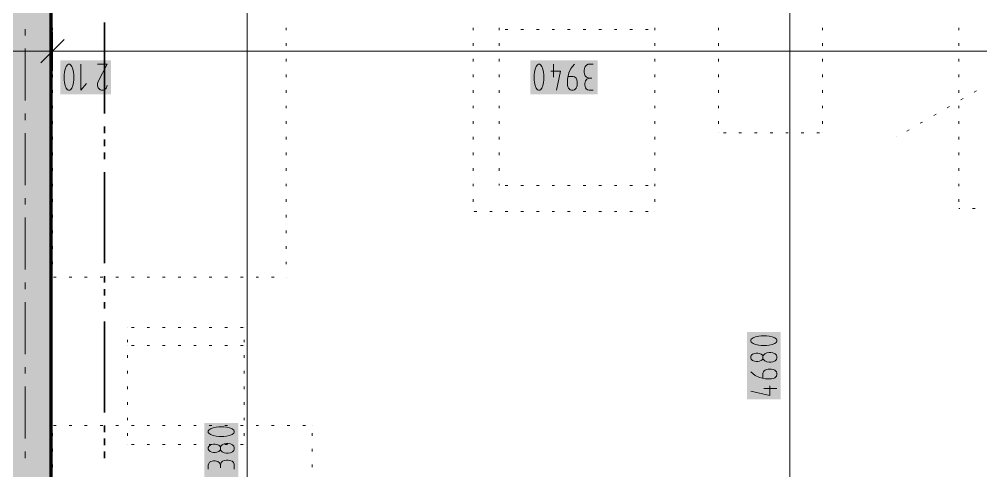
# Model space of a CAD drawing. Header units: millimetres. Extents: x 0 to 594, y 0 to 420.
# Drawn here: x 407.92 to 441.84, y 288.34 to 304.25 of the extents above; entities that cross this region are included whole.
import ezdxf

# ---------------------------------------------------------------- set-up
doc = ezdxf.new("R2010")
doc.units = ezdxf.units.MM
doc.header["$LTSCALE"] = 8
for name, color, linetype in [('PDF_Koty delkove', 7, 'Continuous'), ('PDF_Nabytek', 7, 'Continuous'), ('PDF_Osy hlavni', 7, 'Continuous'), ('PDF_Pozarni useky', 7, 'Continuous'), ('PDF_Steny obvodove nosne', 7, 'Continuous')]:
    doc.layers.add(name, color=color, linetype=linetype)

msp = doc.modelspace()

# ---------------------------------------------------------------- linework, layer by layer
at = {"layer": 'PDF_Koty delkove', "lineweight": 18}
for points in [[(415.962, 145.412), (415.962, 191.116), (415.962, 194.686), (415.962, 196.014), (415.962, 217.354), (415.962, 219.827), (415.962, 222.575), (415.962, 236.313), (415.962, 239.06), (415.962, 241.533), (415.962, 262.873), (415.962, 264.201), (415.962, 313.476)], [(435.1, 236.313), (435.1, 238.786), (435.1, 240.16), (435.1, 244.445), (435.1, 262.873), (435.1, 269.284), (435.1, 270.612), (435.1, 313.476)], [(409.093, 303.805), (409.093, 303.118), (409.093, 302.432)], [(409.505, 303.531), (408.68, 302.706)], [(527.974, 303.118), (524.585, 303.118), (523.377, 303.118), (487.217, 303.118), (484.744, 303.118), (466.949, 303.118), (447.738, 303.118), (447.651, 303.118), (445.178, 303.118), (439.694, 303.118), (409.093, 303.118), (407.169, 303.118), (383.677, 303.118), (382.349, 303.118), (351.392, 303.118), (349.469, 303.118), (318.512, 303.118), (317.184, 303.118), (293.692, 303.118), (291.769, 303.118), (268.276, 303.118), (266.948, 303.118), (235.992, 303.118), (234.068, 303.118)], [(410.092, 302.661), (410.092, 301.745), (410.287, 301.988)], [(410.679, 302.661), (411.021, 302.661), (410.703, 302.05), (410.679, 301.988), (410.679, 301.897), (410.703, 301.836), (410.74, 301.79), (410.776, 301.759), (410.825, 301.745), (410.874, 301.745), (410.923, 301.759), (410.96, 301.79)], [(426.768, 302.661), (426.768, 302.203)], [(427.502, 302.661), (427.379, 302.508), (427.306, 302.355), (427.257, 302.141), (427.257, 301.927), (427.27, 301.866), (427.294, 301.821), (427.318, 301.79), (427.355, 301.759), (427.404, 301.745)], [(428.162, 302.661), (427.991, 302.661), (427.93, 302.629), (427.881, 302.584), (427.857, 302.508), (427.845, 302.446), (427.845, 302.385), (427.857, 302.309), (427.881, 302.248), (427.93, 302.203), (428.016, 302.171)], [(426.67, 302.416), (427.013, 302.416), (426.866, 301.745)], [(427.404, 301.745), (427.453, 301.745), (427.502, 301.759), (427.539, 301.79), (427.563, 301.821), (427.588, 301.866), (427.6, 301.927), (427.6, 302.05), (427.588, 302.11), (427.563, 302.171), (427.502, 302.217), (427.453, 302.233), (427.282, 302.233)], [(410.96, 301.79), (410.996, 301.836), (411.021, 301.927)], [(428.162, 301.745), (428.016, 301.745), (427.966, 301.759), (427.918, 301.79), (427.893, 301.836), (427.869, 301.927), (427.869, 301.988), (427.893, 302.08), (427.942, 302.141), (428.016, 302.171), (428.113, 302.171)], [(434.032, 292.204), (433.97, 292.191), (433.909, 292.191), (433.848, 292.204), (433.787, 292.228), (433.741, 292.277), (433.727, 292.314), (433.727, 292.362), (433.741, 292.399), (433.787, 292.448), (433.848, 292.472), (433.909, 292.485), (433.97, 292.485), (434.032, 292.472), (434.092, 292.448), (434.138, 292.411), (434.153, 292.387)], [(434.153, 292.289), (434.138, 292.265), (434.092, 292.228), (434.032, 292.204)], [(434.153, 291.604), (434.153, 291.775), (434.169, 291.824), (434.199, 291.861), (434.23, 291.885), (434.275, 291.909), (434.337, 291.922), (434.458, 291.922), (434.52, 291.909), (434.566, 291.885), (434.596, 291.861), (434.627, 291.824), (434.643, 291.775), (434.643, 291.727), (434.627, 291.678), (434.596, 291.641), (434.566, 291.617), (434.52, 291.592), (434.458, 291.579), (434.245, 291.579), (434.032, 291.628), (433.879, 291.702), (433.727, 291.824)], [(434.398, 291.335), (434.398, 290.992), (433.727, 291.14)], [(434.643, 291.237), (434.185, 291.237)], [(415.136, 289.891), (414.953, 289.891), (414.863, 289.878), (414.755, 289.854), (414.664, 289.817), (414.602, 289.769), (414.588, 289.744), (414.588, 289.695), (414.602, 289.67), (414.664, 289.622), (414.755, 289.585), (414.863, 289.56), (414.953, 289.548), (415.136, 289.548), (415.228, 289.56), (415.335, 289.585), (415.427, 289.622), (415.488, 289.67), (415.504, 289.695), (415.504, 289.744), (415.488, 289.769)], [(415.488, 289.769), (415.427, 289.817), (415.335, 289.854), (415.228, 289.878), (415.136, 289.891)], [(415.015, 289.083), (414.999, 289.059), (414.953, 289.022), (414.893, 288.998), (414.831, 288.986), (414.77, 288.986), (414.71, 288.998), (414.648, 289.022), (414.602, 289.072), (414.588, 289.108), (414.588, 289.157), (414.602, 289.193), (414.648, 289.243), (414.71, 289.267), (414.77, 289.279), (414.831, 289.279), (414.893, 289.267), (414.953, 289.243), (414.999, 289.206), (415.015, 289.182)], [(415.289, 289.304), (415.228, 289.304), (415.152, 289.291), (415.076, 289.255), (415.03, 289.206), (415.015, 289.182), (415.015, 289.083), (415.03, 289.059), (415.076, 289.01), (415.152, 288.973)], [(415.152, 288.973), (415.228, 288.961), (415.289, 288.961), (415.365, 288.973), (415.442, 289.01), (415.488, 289.059), (415.504, 289.108), (415.504, 289.157), (415.488, 289.206), (415.442, 289.255), (415.365, 289.291), (415.289, 289.304)], [(414.588, 288.399), (414.588, 288.545), (414.602, 288.595), (414.634, 288.643), (414.679, 288.668), (414.77, 288.692), (414.831, 288.692), (414.923, 288.668), (414.984, 288.619), (415.015, 288.545), (415.015, 288.448)], [(415.504, 288.399), (415.504, 288.57), (415.473, 288.631), (415.427, 288.68), (415.351, 288.704), (415.289, 288.716), (415.228, 288.716), (415.152, 288.704), (415.092, 288.68), (415.046, 288.631), (415.015, 288.545)]]:
    msp.add_lwpolyline(points, dxfattribs=at)
for points in [[(409.504, 302.293), (409.504, 302.11), (409.517, 302.019), (409.541, 301.912), (409.578, 301.821), (409.626, 301.759), (409.651, 301.745), (409.7, 301.745), (409.725, 301.759), (409.773, 301.821), (409.81, 301.912), (409.835, 302.019), (409.847, 302.11), (409.847, 302.293), (409.835, 302.385), (409.81, 302.492), (409.773, 302.584), (409.725, 302.645), (409.7, 302.661), (409.651, 302.661), (409.626, 302.645), (409.578, 302.584), (409.541, 302.492), (409.517, 302.385)], [(426.083, 302.293), (426.083, 302.11), (426.096, 302.019), (426.12, 301.912), (426.157, 301.821), (426.205, 301.759), (426.23, 301.745), (426.278, 301.745), (426.303, 301.759), (426.352, 301.821), (426.389, 301.912), (426.413, 302.019), (426.426, 302.11), (426.426, 302.293), (426.413, 302.385), (426.389, 302.492), (426.352, 302.584), (426.303, 302.645), (426.278, 302.661), (426.23, 302.661), (426.205, 302.645), (426.157, 302.584), (426.12, 302.492), (426.096, 302.385)], [(434.275, 293.096), (434.092, 293.096), (434.001, 293.084), (433.894, 293.059), (433.803, 293.023), (433.741, 292.974), (433.727, 292.949), (433.727, 292.901), (433.741, 292.876), (433.803, 292.828), (433.894, 292.791), (434.001, 292.766), (434.092, 292.753), (434.275, 292.753), (434.367, 292.766), (434.474, 292.791), (434.566, 292.828), (434.627, 292.876), (434.643, 292.901), (434.643, 292.949), (434.627, 292.974), (434.566, 293.023), (434.474, 293.059), (434.367, 293.084)], [(434.428, 292.509), (434.367, 292.509), (434.291, 292.497), (434.215, 292.461), (434.169, 292.411), (434.153, 292.387), (434.153, 292.289), (434.169, 292.265), (434.215, 292.215), (434.291, 292.179), (434.367, 292.166), (434.428, 292.166), (434.504, 292.179), (434.581, 292.215), (434.627, 292.265), (434.643, 292.314), (434.643, 292.362), (434.627, 292.411), (434.581, 292.461), (434.504, 292.497)]]:
    msp.add_lwpolyline(points, close=True, dxfattribs=at)
at = {"layer": 'PDF_Koty delkove', "color": 7, "lineweight": 18, "true_color": 0xffffff, "transparency": 33554559}
for points in [[(411.159, 302.798), (409.367, 302.798), (411.159, 301.607), (409.367, 301.607)], [(428.325, 302.798), (425.946, 302.798), (428.325, 301.607), (425.946, 301.607)], [(434.78, 290.855), (434.78, 293.233), (433.589, 290.855), (433.589, 293.233)], [(415.641, 287.649), (415.641, 290.028), (414.45, 287.649), (414.45, 290.028)]]:
    msp.add_solid(points, dxfattribs=at)
at = {"layer": 'PDF_Nabytek', "lineweight": 13}
for points in [[(409.093, 303.857), (409.093, 303.948)], [(417.335, 303.857), (417.335, 303.948)], [(423.933, 303.857), (423.933, 303.948)], [(424.849, 303.857), (424.849, 303.948)], [(430.344, 303.857), (430.344, 303.948)], [(432.586, 303.857), (432.586, 303.948)], [(436.25, 303.857), (436.25, 303.948)], [(441.057, 303.857), (441.057, 303.948)], [(424.849, 303.882), (424.849, 303.882)], [(425.155, 303.882), (425.064, 303.882)], [(425.705, 303.882), (425.613, 303.882)], [(426.254, 303.882), (426.163, 303.882)], [(426.804, 303.882), (426.712, 303.882)], [(427.353, 303.882), (427.262, 303.882)], [(427.903, 303.882), (427.811, 303.882)], [(428.452, 303.882), (428.361, 303.882)], [(429.002, 303.882), (428.91, 303.882)], [(429.551, 303.882), (429.46, 303.882)], [(430.101, 303.882), (430.009, 303.882)], [(430.344, 303.882), (430.344, 303.882)], [(409.093, 303.307), (409.093, 303.399)], [(417.335, 303.307), (417.335, 303.399)], [(423.933, 303.307), (423.933, 303.399)], [(424.849, 303.307), (424.849, 303.399)], [(430.344, 303.307), (430.344, 303.399)], [(432.586, 303.307), (432.586, 303.399)], [(436.25, 303.307), (436.25, 303.399)], [(441.057, 303.307), (441.057, 303.399)], [(409.093, 302.758), (409.093, 302.849)], [(417.335, 302.758), (417.335, 302.849)], [(423.933, 302.758), (423.933, 302.849)], [(424.849, 302.758), (424.849, 302.849)], [(430.344, 302.758), (430.344, 302.849)], [(432.586, 302.758), (432.586, 302.849)], [(436.25, 302.758), (436.25, 302.849)], [(441.057, 302.758), (441.057, 302.849)], [(409.093, 302.208), (409.093, 302.3)], [(417.335, 302.208), (417.335, 302.3)], [(423.933, 302.208), (423.933, 302.3)], [(424.849, 302.208), (424.849, 302.3)], [(430.344, 302.208), (430.344, 302.3)], [(432.586, 302.208), (432.586, 302.3)], [(436.25, 302.208), (436.25, 302.3)], [(441.057, 302.208), (441.057, 302.3)], [(409.093, 301.659), (409.093, 301.75)], [(417.335, 301.659), (417.335, 301.75)], [(423.933, 301.659), (423.933, 301.75)], [(424.849, 301.659), (424.849, 301.75)], [(430.344, 301.659), (430.344, 301.75)], [(432.586, 301.659), (432.586, 301.75)], [(436.25, 301.659), (436.25, 301.75)], [(441.057, 301.659), (441.057, 301.75)], [(441.606, 301.679), (441.685, 301.725)], [(409.093, 301.109), (409.093, 301.201)], [(417.335, 301.109), (417.335, 301.201)], [(423.933, 301.109), (423.933, 301.201)], [(424.849, 301.109), (424.849, 301.201)], [(430.344, 301.109), (430.344, 301.201)], [(432.586, 301.109), (432.586, 301.201)], [(436.25, 301.109), (436.25, 301.201)], [(441.057, 301.109), (441.057, 301.201)], [(441.13, 301.405), (441.209, 301.45)], [(440.178, 300.855), (440.257, 300.901)], [(440.654, 301.13), (440.733, 301.176)], [(409.093, 300.56), (409.093, 300.651)], [(417.335, 300.56), (417.335, 300.651)], [(423.933, 300.56), (423.933, 300.651)], [(424.849, 300.56), (424.849, 300.651)], [(430.344, 300.56), (430.344, 300.651)], [(432.586, 300.56), (432.586, 300.651)], [(436.25, 300.56), (436.25, 300.651)], [(439.702, 300.58), (439.782, 300.626)], [(441.057, 300.56), (441.057, 300.651)], [(432.586, 300.248), (432.586, 300.248)], [(432.586, 300.248), (432.586, 300.248)], [(432.849, 300.248), (432.757, 300.248)], [(433.398, 300.248), (433.307, 300.248)], [(433.948, 300.248), (433.856, 300.248)], [(434.497, 300.248), (434.406, 300.248)], [(435.047, 300.248), (434.955, 300.248)], [(435.596, 300.248), (435.505, 300.248)], [(436.146, 300.248), (436.054, 300.248)], [(436.25, 300.248), (436.25, 300.248)], [(436.25, 300.248), (436.25, 300.248)], [(439.226, 300.306), (439.306, 300.351)], [(409.093, 300.01), (409.093, 300.102)], [(417.335, 300.01), (417.335, 300.102)], [(423.933, 300.01), (423.933, 300.102)], [(424.849, 300.01), (424.849, 300.102)], [(430.344, 300.01), (430.344, 300.102)], [(438.868, 300.099), (438.868, 300.099)], [(441.057, 300.01), (441.057, 300.102)], [(409.093, 299.46), (409.093, 299.552)], [(417.335, 299.46), (417.335, 299.552)], [(423.933, 299.46), (423.933, 299.552)], [(424.849, 299.46), (424.849, 299.552)], [(430.344, 299.46), (430.344, 299.552)], [(441.057, 299.46), (441.057, 299.552)], [(409.093, 298.911), (409.093, 299.003)], [(417.335, 298.911), (417.335, 299.003)], [(423.933, 298.911), (423.933, 299.003)], [(424.849, 298.911), (424.849, 299.003)], [(430.344, 298.911), (430.344, 299.003)], [(441.057, 298.911), (441.057, 299.003)], [(409.093, 298.361), (409.093, 298.453)], [(417.335, 298.361), (417.335, 298.453)], [(423.933, 298.361), (423.933, 298.453)], [(424.849, 298.387), (424.849, 298.453)], [(424.849, 298.387), (424.849, 298.387)], [(424.849, 298.387), (424.849, 298.387)], [(425.155, 298.387), (425.064, 298.387)], [(425.705, 298.387), (425.613, 298.387)], [(426.254, 298.387), (426.163, 298.387)], [(426.804, 298.387), (426.712, 298.387)], [(427.353, 298.387), (427.262, 298.387)], [(427.903, 298.387), (427.811, 298.387)], [(428.452, 298.387), (428.361, 298.387)], [(429.002, 298.387), (428.91, 298.387)], [(429.551, 298.387), (429.46, 298.387)], [(430.101, 298.387), (430.009, 298.387)], [(430.344, 298.361), (430.344, 298.453)], [(430.344, 298.387), (430.344, 298.387)], [(441.057, 298.361), (441.057, 298.453)], [(409.093, 297.812), (409.093, 297.903)], [(417.335, 297.812), (417.335, 297.903)], [(423.933, 297.812), (423.933, 297.903)], [(430.344, 297.812), (430.344, 297.903)], [(441.057, 297.812), (441.057, 297.903)], [(423.933, 297.471), (423.933, 297.471)], [(423.933, 297.471), (423.933, 297.471)], [(424.056, 297.471), (423.965, 297.471)], [(424.606, 297.471), (424.514, 297.471)], [(425.155, 297.471), (425.064, 297.471)], [(425.705, 297.471), (425.613, 297.471)], [(426.254, 297.471), (426.163, 297.471)], [(426.804, 297.471), (426.712, 297.471)], [(427.353, 297.471), (427.262, 297.471)], [(427.903, 297.471), (427.811, 297.471)], [(428.452, 297.471), (428.361, 297.471)], [(429.002, 297.471), (428.91, 297.471)], [(429.551, 297.471), (429.46, 297.471)], [(430.101, 297.471), (430.009, 297.471)], [(430.344, 297.471), (430.344, 297.471)], [(430.344, 297.471), (430.344, 297.471)], [(441.057, 297.576), (441.057, 297.576)], [(441.092, 297.576), (441.057, 297.576)], [(441.057, 297.576), (441.057, 297.576)], [(441.641, 297.576), (441.549, 297.576)], [(409.093, 297.262), (409.093, 297.354)], [(417.335, 297.262), (417.335, 297.354)], [(409.093, 296.713), (409.093, 296.804)], [(417.335, 296.713), (417.335, 296.804)], [(409.093, 296.163), (409.093, 296.255)], [(417.335, 296.163), (417.335, 296.255)], [(409.093, 295.614), (409.093, 295.705)], [(417.335, 295.614), (417.335, 295.705)], [(409.093, 295.158), (409.093, 295.158)], [(409.093, 295.158), (409.093, 295.158)], [(409.219, 295.158), (409.127, 295.158)], [(409.769, 295.158), (409.677, 295.158)], [(410.318, 295.158), (410.226, 295.158)], [(410.868, 295.158), (410.776, 295.158)], [(411.417, 295.158), (411.326, 295.158)], [(411.967, 295.158), (411.875, 295.158)], [(412.516, 295.158), (412.425, 295.158)], [(413.066, 295.158), (412.974, 295.158)], [(413.615, 295.158), (413.524, 295.158)], [(414.165, 295.158), (414.073, 295.158)], [(414.714, 295.158), (414.623, 295.158)], [(415.264, 295.158), (415.172, 295.158)], [(415.813, 295.158), (415.722, 295.158)], [(416.363, 295.158), (416.271, 295.158)], [(416.912, 295.158), (416.821, 295.158)], [(417.335, 295.158), (417.335, 295.158)], [(417.335, 295.158), (417.335, 295.158)], [(411.734, 293.391), (411.734, 293.391)], [(411.734, 293.391), (411.734, 293.391)], [(411.967, 293.391), (411.875, 293.391)], [(412.516, 293.391), (412.425, 293.391)], [(413.066, 293.391), (412.974, 293.391)], [(413.615, 293.391), (413.524, 293.391)], [(414.165, 293.391), (414.073, 293.391)], [(414.714, 293.391), (414.623, 293.391)], [(415.264, 293.391), (415.172, 293.391)], [(415.813, 293.391), (415.722, 293.391)], [(415.855, 293.391), (415.855, 293.391)], [(415.855, 293.391), (415.855, 293.391)], [(411.734, 292.866), (411.734, 292.958)], [(411.734, 292.75), (411.734, 292.75)], [(411.967, 292.75), (411.875, 292.75)], [(412.516, 292.75), (412.425, 292.75)], [(413.066, 292.75), (412.974, 292.75)], [(413.615, 292.75), (413.524, 292.75)], [(414.165, 292.75), (414.073, 292.75)], [(414.714, 292.75), (414.623, 292.75)], [(415.264, 292.75), (415.172, 292.75)], [(415.813, 292.75), (415.722, 292.75)], [(415.855, 292.866), (415.855, 292.958)], [(415.855, 292.75), (415.855, 292.75)], [(411.734, 292.317), (411.734, 292.408)], [(415.855, 292.317), (415.855, 292.408)], [(411.734, 291.767), (411.734, 291.859)], [(415.855, 291.767), (415.855, 291.859)], [(411.734, 291.218), (411.734, 291.309)], [(415.855, 291.218), (415.855, 291.309)], [(411.734, 290.668), (411.734, 290.76)], [(415.855, 290.668), (415.855, 290.76)], [(411.734, 290.119), (411.734, 290.21)], [(415.855, 290.119), (415.855, 290.21)], [(409.093, 289.937), (409.093, 289.937)], [(409.093, 289.937), (409.093, 289.937)], [(409.093, 289.569), (409.093, 289.661)], [(409.219, 289.937), (409.127, 289.937)], [(409.769, 289.937), (409.677, 289.937)], [(410.318, 289.937), (410.226, 289.937)], [(410.868, 289.937), (410.776, 289.937)], [(411.417, 289.937), (411.326, 289.937)], [(411.734, 289.569), (411.734, 289.661)], [(411.967, 289.937), (411.875, 289.937)], [(412.516, 289.937), (412.425, 289.937)], [(413.066, 289.937), (412.974, 289.937)], [(413.615, 289.937), (413.524, 289.937)], [(414.165, 289.937), (414.073, 289.937)], [(414.714, 289.937), (414.623, 289.937)], [(415.264, 289.937), (415.172, 289.937)], [(415.813, 289.937), (415.722, 289.937)], [(415.855, 289.569), (415.855, 289.661)], [(416.363, 289.937), (416.271, 289.937)], [(416.912, 289.937), (416.821, 289.937)], [(417.462, 289.937), (417.37, 289.937)], [(418.011, 289.937), (417.92, 289.937)], [(418.251, 289.937), (418.251, 289.937)], [(418.251, 289.937), (418.251, 289.937)], [(418.251, 289.569), (418.251, 289.661)], [(409.093, 289.019), (409.093, 289.111)], [(411.734, 289.27), (411.734, 289.27)], [(411.734, 289.27), (411.734, 289.27)], [(411.967, 289.27), (411.875, 289.27)], [(412.516, 289.27), (412.425, 289.27)], [(413.066, 289.27), (412.974, 289.27)], [(413.615, 289.27), (413.524, 289.27)], [(414.165, 289.27), (414.073, 289.27)], [(414.714, 289.27), (414.623, 289.27)], [(415.264, 289.27), (415.172, 289.27)], [(415.813, 289.27), (415.722, 289.27)], [(415.855, 289.27), (415.855, 289.27)], [(415.855, 289.27), (415.855, 289.27)], [(418.251, 289.019), (418.251, 289.111)], [(409.093, 288.47), (409.093, 288.562)], [(418.251, 288.47), (418.251, 288.562)]]:
    msp.add_lwpolyline(points, dxfattribs=at)
at = {"layer": 'PDF_Osy hlavni', "lineweight": 18}
for points in [[(408.131, 303.674), (408.131, 303.902)], [(408.131, 301.384), (408.131, 303.216)], [(408.131, 300.697), (408.131, 300.926)], [(408.131, 298.407), (408.131, 300.239)], [(408.131, 297.72), (408.131, 297.949)], [(408.131, 295.431), (408.131, 297.262)], [(408.131, 294.744), (408.131, 294.973)], [(408.131, 292.454), (408.131, 294.286)], [(408.131, 291.767), (408.131, 291.996)], [(408.131, 289.477), (408.131, 291.309)], [(408.131, 288.79), (408.131, 289.019)]]:
    msp.add_lwpolyline(points, dxfattribs=at)
at = {"layer": 'PDF_Pozarni useky', "lineweight": 35}
for points in [[(410.924, 300.926), (410.924, 304.131)], [(410.924, 300.239), (410.924, 300.468)], [(410.924, 299.781), (410.924, 300.01)], [(410.924, 299.323), (410.924, 299.552)], [(410.924, 295.66), (410.924, 298.865)], [(410.924, 294.973), (410.924, 295.202)], [(410.924, 294.515), (410.924, 294.744)], [(410.924, 294.057), (410.924, 294.286)], [(410.924, 290.393), (410.924, 293.599)], [(410.924, 289.706), (410.924, 289.935)], [(410.924, 289.248), (410.924, 289.477)], [(410.924, 288.79), (410.924, 289.019)]]:
    msp.add_lwpolyline(points, dxfattribs=at)
at = {"layer": 'PDF_Steny obvodove nosne', "lineweight": 70}
msp.add_lwpolyline([(407.215, 313.613), (407.215, 238.786), (407.215, 236.45), (409.047, 236.45), (409.047, 238.786), (409.047, 239.06), (409.047, 241.533), (409.047, 262.873), (409.047, 264.201), (409.047, 313.476), (409.047, 315.628), (407.215, 315.628)], dxfattribs=at)
at = {"layer": 'PDF_Steny obvodove nosne', "color": 9, "lineweight": 9, "true_color": 0xc0c0c0, "transparency": 33554559}
msp.add_solid([(409.047, 236.45), (409.047, 315.628), (407.215, 236.45), (407.215, 315.628)], dxfattribs=at)

doc.saveas('drawing.dxf')
